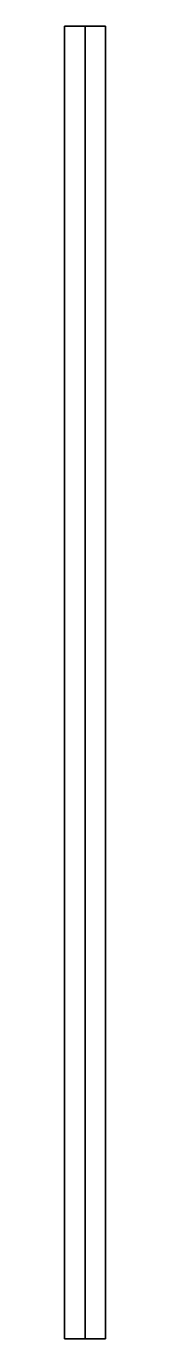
# Model space of a CAD drawing. Extents: x -0.07 to 0.07, y -4.46 to 0.
import ezdxf

# ---------------------------------------------------------------- set-up
doc = ezdxf.new("R2010")
doc.units = 0
doc.layers.add('SUPPORTS', color=5, linetype='CONTINUOUS')

msp = doc.modelspace()

# ---------------------------------------------------------------- linework, layer by layer
at = {"layer": 'SUPPORTS'}
for points in [[(0, 0, 1.43), (-0.07, 0, 1.36), (-0.07, -4.46, 0.55), (0, -4.46, 0.62)], [(-0.07, 0, 1.36), (0, 0, 1.29), (0, -4.46, 0.48), (-0.07, -4.46, 0.55)], [(-0.07, 0, 1.36), (0, 0, 1.43), (0.07, 0, 1.36), (0, 0, 1.29)], [(0.07, 0, 1.36), (0, 0, 1.43), (0, -4.46, 0.62), (0.07, -4.46, 0.55)], [(0, 0, 1.29), (0.07, 0, 1.36), (0.07, -4.46, 0.55), (0, -4.46, 0.48)], [(0, -4.46, 0.48), (0.07, -4.46, 0.55), (0, -4.46, 0.62), (-0.07, -4.46, 0.55)]]:
    msp.add_3dface(points, dxfattribs=at)

doc.saveas('drawing.dxf')
